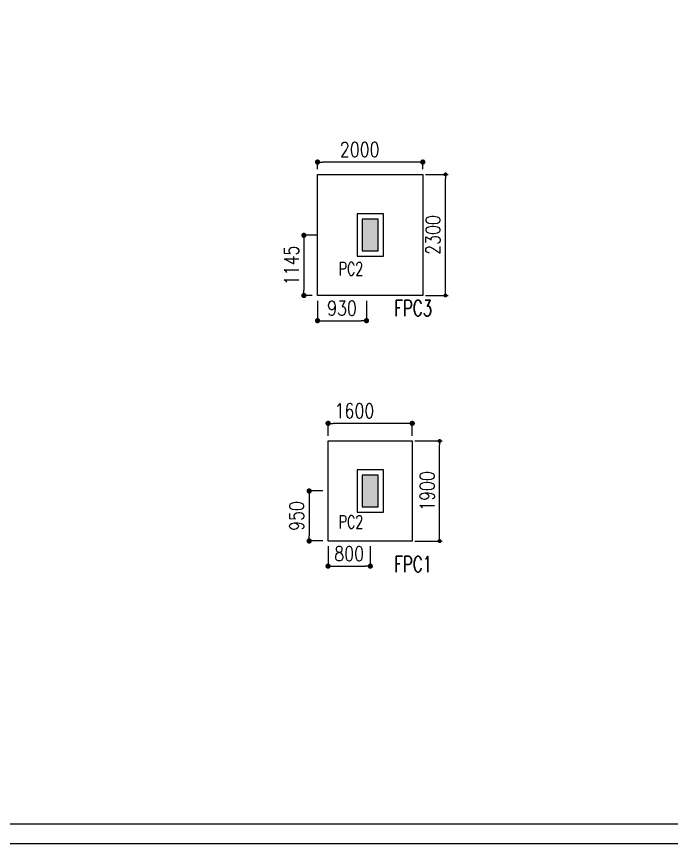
# Model space of a CAD drawing. Extents: x 473024 to 774629, y -1213442 to -1126596.
# Drawn here: x 514324 to 526767, y -1213069 to -1197365 of the extents above; entities that cross this region are included whole.
import ezdxf
from ezdxf.enums import TextEntityAlignment as Align

# ---------------------------------------------------------------- set-up
doc = ezdxf.new("R2010")
doc.units = 0
doc.header["$LTSCALE"] = 100
doc.header["$MEASUREMENT"] = 0
doc.header["$PDMODE"] = 2
doc.header["$PDSIZE"] = -10
doc.layers.get('0').update_dxf_attribs({"linetype": 'CONTINUOUS'})
doc.layers.get('Defpoints').update_dxf_attribs({"linetype": 'CONTINUOUS'})
for name, color, linetype in [('7', 7, 'CONTINUOUS'), ('a-podium col', 6, 'CONTINUOUS'), ('C-STRU-COL-HAT', 253, 'CONTINUOUS'), ('COLNO', 6, 'CONTINUOUS'), ('Footing', 2, 'CONTINUOUS'), ('Footing Nos', 4, 'CONTINUOUS'), ('PEDESTAL', 4, 'CONTINUOUS'), ('S-FOOTDIM', 9, 'CONTINUOUS'), ('TITLE2', 7, 'CONTINUOUS')]:
    doc.layers.add(name, color=color, linetype=linetype)
doc.styles.add('ROMANS', font='romans.shx', dxfattribs={"width": 0.8})
doc.dimstyles.new('dim100', dxfattribs={"dimtxt": 275, "dimasz": 100, "dimexe": 50, "dimexo": 50, "dimgap": 100, "dimtad": 1, "dimdec": 0, "dimrnd": 5, "dimzin": 0, "dimdsep": 46, "dimtxsty": 'ROMANS', "dimblk": 'DOT', "dimcen": 0.09, "dimclrd": 9, "dimclre": 9, "dimclrt": 3, "dimadec": 0, "dimazin": 0, "dimtfac": 1, "dimtdec": 0, "dimtofl": 0, "dimtmove": 1, "dimatfit": 0, "dimldrblk": 'DOT', "dimfxl": 1, "dimtolj": 1, "dimtzin": 0, "dimarcsym": 0})

# ---------------------------------------------------------------- blocks, each defined once
blk = doc.blocks.new('_Dot')
at = {"color": 0, "linetype": 'ByBlock', "lineweight": -2}
blk.add_line((-0.5, 0), (-1, 0), dxfattribs=at)
at = {"color": 0, "linetype": 'ByBlock', "const_width": 0.5}
blk.add_lwpolyline([(-0.25, 0, 1), (0.25, 0, 1)], format="xyb", close=True, dxfattribs=at)
blk = doc.blocks.new('*D249')
at = {"layer": 'Defpoints', "color": 0, "transparency": 16777216}
for p in [(520043, -1202663, 0), (520973, -1202663, 0), (520973, -1203141)]:
    blk.add_point(p, dxfattribs=at)
at = {"layer": 'S-FOOTDIM', "color": 9, "lineweight": -2, "transparency": 16777216}
for p, q in [((520043, -1202763), (520043, -1203141)), ((520973, -1202763), (520973, -1203141)), ((520143, -1203141), (520873, -1203141))]:
    blk.add_line(p, q, dxfattribs=at)
at = {"layer": 'S-FOOTDIM', "color": 9, "lineweight": -2, "transparency": 16777216, "xscale": 100, "yscale": 100, "zscale": 100, "rotation": 180}
blk.add_blockref('_Dot', (520043, -1203141), dxfattribs=at)
at = {"layer": 'S-FOOTDIM', "color": 9, "lineweight": -2, "transparency": 16777216, "xscale": 100, "yscale": 100, "zscale": 100}
blk.add_blockref('_Dot', (520973, -1203141), dxfattribs=at)
at = {"layer": 'S-FOOTDIM', "color": 3, "transparency": 16777216, "insert": (520508, -1202904), "char_height": 275, "attachment_point": 5, "style": 'ROMANS'}
blk.add_mtext('\\A1;930', dxfattribs=at)
blk = doc.blocks.new('DOT')
at = {"layer": '7', "color": 0, "linetype": 'ByBlock'}
blk.add_line((-0.5, 0), (-1, 0), dxfattribs=at)
at = {"layer": '7', "color": 0, "linetype": 'ByBlock', "const_width": 0.5}
blk.add_lwpolyline([(-0.25, 0, 1), (0.25, 0, 1)], format="xyb", close=True, dxfattribs=at)
blk = doc.blocks.new('*D250')
at = {"layer": 'Defpoints', "color": 0, "transparency": 16777216}
for p in [(520144, -1201520, 0), (519784, -1202663), (520043, -1202663)]:
    blk.add_point(p, dxfattribs=at)
at = {"layer": 'S-FOOTDIM', "color": 9, "lineweight": -2, "transparency": 16777216}
for p, q in [((520044, -1201520), (519784, -1201520)), ((519784, -1201620), (519784, -1202563)), ((519943, -1202663), (519784, -1202663))]:
    blk.add_line(p, q, dxfattribs=at)
at = {"layer": 'S-FOOTDIM', "color": 9, "lineweight": -2, "transparency": 16777216, "xscale": 100, "yscale": 100, "zscale": 100}
for p, rotation in [((519784, -1201520), 90), ((519784, -1202663), 270)]:
    blk.add_blockref('_Dot', p, dxfattribs=dict(at, rotation=rotation))
at = {"layer": 'S-FOOTDIM', "color": 3, "transparency": 16777216, "insert": (519547, -1202092), "char_height": 275, "attachment_point": 5, "rotation": 90, "style": 'ROMANS'}
blk.add_mtext('\\A1;1145', dxfattribs=at)
blk = doc.blocks.new('*D251')
at = {"layer": 'Defpoints', "color": 0, "linetype": 'ByBlock', "transparency": 16777216}
for p in [(520243, -1207325), (521045, -1207326), (521045, -1207803)]:
    blk.add_point(p, dxfattribs=at)
at = {"layer": 'S-FOOTDIM', "color": 9, "lineweight": -2, "transparency": 16777216}
for p, q in [((520243, -1207425), (520243, -1207803)), ((521045, -1207426), (521045, -1207803)), ((520343, -1207803), (520945, -1207803))]:
    blk.add_line(p, q, dxfattribs=at)
at = {"layer": 'S-FOOTDIM', "color": 9, "linetype": 'ByBlock', "lineweight": -2, "transparency": 16777216, "xscale": 100, "yscale": 100, "zscale": 100, "rotation": 180}
blk.add_blockref('_Dot', (520243, -1207803), dxfattribs=at)
at = {"layer": 'S-FOOTDIM', "color": 9, "linetype": 'ByBlock', "lineweight": -2, "transparency": 16777216, "xscale": 100, "yscale": 100, "zscale": 100}
blk.add_blockref('_Dot', (521045, -1207803), dxfattribs=at)
at = {"layer": 'S-FOOTDIM', "color": 3, "linetype": 'ByBlock', "transparency": 16777216, "insert": (520644, -1207566), "char_height": 275, "attachment_point": 5, "style": 'ROMANS'}
blk.add_mtext('\\A1;800', dxfattribs=at)
blk = doc.blocks.new('*D252')
at = {"layer": 'Defpoints', "color": 0, "linetype": 'ByBlock', "transparency": 16777216}
for p in [(520244, -1206375), (519884, -1207325), (520243, -1207325)]:
    blk.add_point(p, dxfattribs=at)
at = {"layer": 'S-FOOTDIM', "color": 9, "lineweight": -2, "transparency": 16777216}
for p, q in [((520144, -1206375), (519884, -1206375)), ((519884, -1206475), (519884, -1207225)), ((520143, -1207325), (519884, -1207325))]:
    blk.add_line(p, q, dxfattribs=at)
at = {"layer": 'S-FOOTDIM', "color": 9, "linetype": 'ByBlock', "lineweight": -2, "transparency": 16777216, "xscale": 100, "yscale": 100, "zscale": 100}
for p, rotation in [((519884, -1206375), 90), ((519884, -1207325), 270)]:
    blk.add_blockref('_Dot', p, dxfattribs=dict(at, rotation=rotation))
at = {"layer": 'S-FOOTDIM', "color": 3, "linetype": 'ByBlock', "transparency": 16777216, "insert": (519647, -1206850), "char_height": 275, "attachment_point": 5, "rotation": 90, "style": 'ROMANS'}
blk.add_mtext('\\A1;950', dxfattribs=at)
blk = doc.blocks.new('*D587')
at = {"layer": 'Defpoints', "color": 0, "transparency": 16777216}
for p in [(522043, -1200363), (522473, -1200363), (522043, -1202663)]:
    blk.add_point(p, dxfattribs=at)
at = {"layer": 'S-FOOTDIM', "color": 9, "lineweight": -2, "transparency": 16777216}
for p, q in [((522093, -1200363), (522523, -1200363)), ((522473, -1202588), (522473, -1200438)), ((522093, -1202663), (522523, -1202663))]:
    blk.add_line(p, q, dxfattribs=at)
at = {"layer": 'S-FOOTDIM', "color": 9, "lineweight": -2, "transparency": 16777216, "xscale": 75, "yscale": 75, "zscale": 75}
for p, rotation in [((522473, -1200363), 90), ((522473, -1202663), 270)]:
    blk.add_blockref('_Dot', p, dxfattribs=dict(at, rotation=rotation))
at = {"layer": 'S-FOOTDIM', "color": 3, "transparency": 16777216, "insert": (522235, -1201513), "char_height": 275, "attachment_point": 5, "rotation": 90, "style": 'ROMANS'}
blk.add_mtext('\\A1;2300', dxfattribs=at)
blk = doc.blocks.new('*D588')
at = {"layer": 'Defpoints', "color": 0, "transparency": 16777216}
for p in [(520043, -1200129), (520043, -1200363), (522043, -1200363)]:
    blk.add_point(p, dxfattribs=at)
at = {"layer": 'S-FOOTDIM', "color": 9, "lineweight": -2, "transparency": 16777216}
for p, q in [((520043, -1200263), (520043, -1200129)), ((521943, -1200129), (520143, -1200129)), ((522043, -1200263), (522043, -1200129))]:
    blk.add_line(p, q, dxfattribs=at)
at = {"layer": 'S-FOOTDIM', "color": 9, "lineweight": -2, "transparency": 16777216, "xscale": 100, "yscale": 100, "zscale": 100}
for p, rotation in [((520043, -1200129), 180.0000001334021), ((522043, -1200129), 1.334021693111254e-07)]:
    blk.add_blockref('_Dot', p, dxfattribs=dict(at, rotation=rotation))
at = {"layer": 'S-FOOTDIM', "color": 3, "transparency": 16777216, "insert": (520844, -1199891), "char_height": 275, "attachment_point": 5, "rotation": 0, "style": 'ROMANS'}
blk.add_mtext('\\A1;2000', dxfattribs=at)
blk = doc.blocks.new('*D595')
at = {"layer": 'Defpoints', "color": 0, "transparency": 16777216}
for p in [(521843, -1205426), (522362, -1205426), (521843, -1207326)]:
    blk.add_point(p, dxfattribs=at)
at = {"layer": 'S-FOOTDIM', "color": 9, "lineweight": -2, "transparency": 16777216}
for p, q in [((521893, -1205426), (522412, -1205426)), ((522362, -1207251), (522362, -1205501)), ((521893, -1207326), (522412, -1207326))]:
    blk.add_line(p, q, dxfattribs=at)
at = {"layer": 'S-FOOTDIM', "color": 9, "lineweight": -2, "transparency": 16777216, "xscale": 75, "yscale": 75, "zscale": 75}
for p, rotation in [((522362, -1205426), 90), ((522362, -1207326), 270)]:
    blk.add_blockref('_Dot', p, dxfattribs=dict(at, rotation=rotation))
at = {"layer": 'S-FOOTDIM', "color": 3, "transparency": 16777216, "insert": (522125, -1206376), "char_height": 275, "attachment_point": 5, "rotation": 90, "style": 'ROMANS'}
blk.add_mtext('\\A1;1900', dxfattribs=at)
blk = doc.blocks.new('*D596')
at = {"layer": 'Defpoints', "color": 0, "transparency": 16777216}
for p in [(520243, -1205091), (520243, -1205426), (521843, -1205426)]:
    blk.add_point(p, dxfattribs=at)
at = {"layer": 'S-FOOTDIM', "color": 9, "lineweight": -2, "transparency": 16777216}
for p, q in [((520243, -1205326), (520243, -1205091)), ((521743, -1205091), (520343, -1205091)), ((521843, -1205326), (521843, -1205091))]:
    blk.add_line(p, q, dxfattribs=at)
at = {"layer": 'S-FOOTDIM', "color": 9, "lineweight": -2, "transparency": 16777216, "xscale": 100, "yscale": 100, "zscale": 100}
for p, rotation in [((520243, -1205091), 180.0000001334021), ((521843, -1205091), 1.334021693111254e-07)]:
    blk.add_blockref('_Dot', p, dxfattribs=dict(at, rotation=rotation))
at = {"layer": 'S-FOOTDIM', "color": 3, "transparency": 16777216, "insert": (520744, -1204853), "char_height": 275, "attachment_point": 5, "rotation": 0, "style": 'ROMANS'}
blk.add_mtext('\\A1;1600', dxfattribs=at)

msp = doc.modelspace()

# ---------------------------------------------------------------- hatches: boundary and pattern name
at = {"layer": 'C-STRU-COL-HAT'}
h = msp.add_hatch(color=256, dxfattribs=at)
h.dxf.hatch_style = 1
h.paths.add_polyline_path([(520893.1, -1201813.4), (521193.1, -1201813.4), (521193.1, -1201213.4), (520893.1, -1201213.4)])
h = msp.add_hatch(color=256, dxfattribs=at)
h.dxf.hatch_style = 1
h.paths.add_polyline_path([(520893.1, -1206675.7), (521193.1, -1206675.7), (521193.1, -1206075.7), (520893.1, -1206075.7)])

# ---------------------------------------------------------------- linework, layer by layer
at = {"layer": 'a-podium col', "elevation": 0}
for points in [[(520893.1, -1201813.4), (521193.1, -1201813.4), (521193.1, -1201213.4), (520893.1, -1201213.4)], [(520893.1, -1206675.7), (521193.1, -1206675.7), (521193.1, -1206075.7), (520893.1, -1206075.7)]]:
    msp.add_lwpolyline(points, close=True, dxfattribs=at)
at = {"layer": 'Footing', "elevation": 0}
for points in [[(522043.1, -1202663.4), (520043.1, -1202663.4), (520043.1, -1200363.4), (522043.1, -1200363.4)], [(521843.1, -1207325.7), (520243.1, -1207325.7), (520243.1, -1205425.7), (521843.1, -1205425.7)]]:
    msp.add_lwpolyline(points, close=True, dxfattribs=at)
at = {"layer": 'PEDESTAL', "color": 4, "elevation": 0}
for points in [[(520793.1, -1201913.4), (521293.1, -1201913.4), (521293.1, -1201113.4), (520793.1, -1201113.4)], [(520793.1, -1206775.7), (521293.1, -1206775.7), (521293.1, -1205975.7), (520793.1, -1205975.7)]]:
    msp.add_lwpolyline(points, close=True, dxfattribs=at)
at = {"layer": 'TITLE2', "color": 4, "elevation": 0}
msp.add_lwpolyline([(604473.6, -1213069.4), (604473.6, -1126969.1), (473397.1, -1126969.1), (473397.1, -1213069.4)], close=True, dxfattribs=at)
at = {"layer": 'TITLE2', "color": 12, "elevation": 0}
msp.add_lwpolyline([(604100.7, -1212696.5), (604100.7, -1127341.9), (473769.9, -1127341.9), (473769.9, -1212696.5)], close=True, dxfattribs=at)

# ---------------------------------------------------------------- texts
at = {"layer": 'COLNO', "style": 'ROMANS', "width": 0.7}
for p in [(520911, -1202032.5, 0), (520911, -1206839.2, 0)]:
    msp.add_text('PC2', height=250, rotation=0, dxfattribs=at).set_placement(p, align=Align.TOP_RIGHT)
at = {"layer": 'Footing Nos', "color": 6, "style": 'ROMANS', "width": 0.7}
for s, p in [('FPC3', (522221.7, -1202752.8, 0)), ('FPC1', (522221.7, -1207615.1, 0))]:
    msp.add_text(s, height=300, dxfattribs=at).set_placement(p, align=Align.TOP_RIGHT)

# ---------------------------------------------------------------- dimensions: what is measured, and where the dimension line sits
at = {"layer": 'S-FOOTDIM', "color": 3}
for base, p1, p2, picture, middle in [((520043.1, -1200128.6, 0), (522043.1, -1200363.4, 0), (520043.1, -1200363.4, 0), '*D588', (520844.1, -1200128.6, 0)), ((520243.1, -1205090.9, 0), (521843.1, -1205425.7, 0), (520243.1, -1205425.7, 0), '*D596', (520744.1, -1205090.9, 0))]:
    dim = msp.add_linear_dim(base=base, p1=p1, p2=p2, angle=180, dimstyle='dim100', override={"dimtxt": 275, "dimasz": 100, "dimexe": 0, "dimexo": 100, "dimpost": '\\X'}, dxfattribs=at)
    dim.commit()
    dim.dimension.update_dxf_attribs({"geometry": picture, "text_midpoint": middle, "dimtype": 160})
for base, p1, p2, override, picture, middle in [((522472.7, -1200363.4, 0), (522043.1, -1202663.4, 0), (522043.1, -1200363.4, 0), {"dimtxt": 275, "dimasz": 75, "dimpost": '\\X'}, '*D587', (522235.2, -1201513.4, 0)), ((519784.1, -1202663.4, 0), (520143.8, -1201520, 0), (520043.1, -1202663.4, 0), {"dimexe": 0, "dimexo": 100, "dimpost": '\\X', "dimblk": 'Dot'}, '*D250', (519546.6, -1202091.7, 0)), ((522362.3, -1205425.7, 0), (521843.1, -1207325.7, 0), (521843.1, -1205425.7, 0), {"dimtxt": 275, "dimasz": 75, "dimpost": '\\X'}, '*D595', (522124.8, -1206375.7, 0)), ((519884.1, -1207325.1, 0), (520243.7, -1206375.4, 0), (520243.1, -1207325.1, 0), {"dimexe": 0, "dimexo": 100, "dimpost": '\\X', "dimblk": 'Dot'}, '*D252', (519646.6, -1206850.3, 0))]:
    dim = msp.add_linear_dim(base=base, p1=p1, p2=p2, angle=90, dimstyle='dim100', override=override, dxfattribs=at)
    dim.commit()
    dim.dimension.update_dxf_attribs({"geometry": picture, "text_midpoint": middle})
for base, p1, p2, picture, middle in [((520973.1, -1203141, 0), (520043.1, -1202663.4, 0), (520973.1, -1202663.4, 0), '*D249', (520508.1, -1202903.5, 0)), ((521044.621, -1207803.2036, 0), (520243.1382, -1207325.1396, 0), (521044.621, -1207325.6184, 0), '*D251', (520643.8796, -1207565.7036, 0))]:
    dim = msp.add_linear_dim(base=base, p1=p1, p2=p2, dimstyle='dim100', override={"dimexe": 0, "dimexo": 100, "dimpost": '\\X', "dimblk": 'Dot'}, dxfattribs=at)
    dim.commit()
    dim.dimension.update_dxf_attribs({"geometry": picture, "text_midpoint": middle})

doc.saveas('drawing.dxf')
